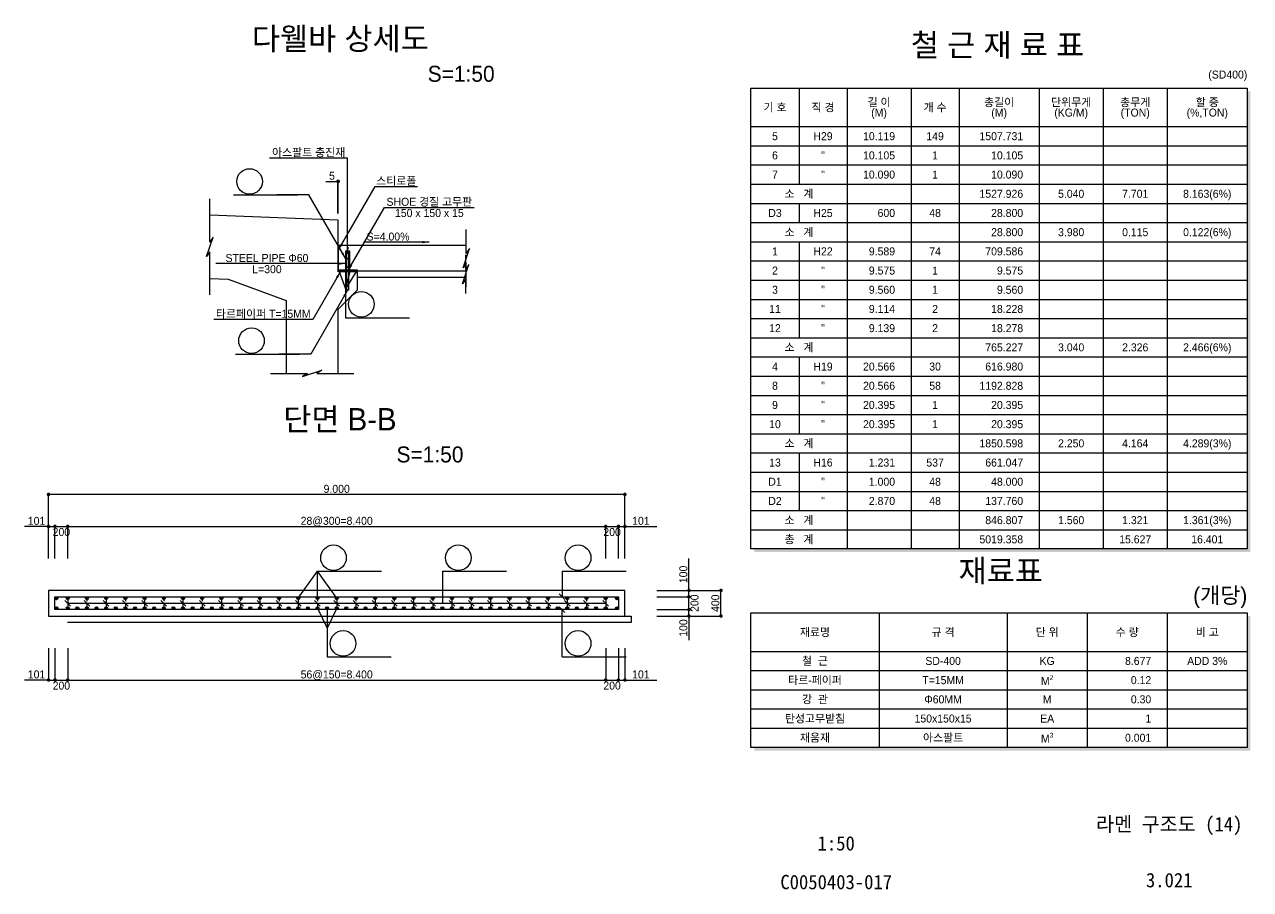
# Model space of a CAD drawing. Extents: x 2629709 to 3675628, y 1179 to 102095.
# Drawn here: x 3614028 to 3633172, y 1179 to 14695 of the extents above; entities that cross this region are included whole.
import ezdxf
from ezdxf.enums import TextEntityAlignment as Align

# ---------------------------------------------------------------- set-up
doc = ezdxf.new("R2010")
doc.units = 0
doc.header["$LTSCALE"] = 550
doc.header["$MEASUREMENT"] = 0
doc.linetypes.add('HIDDEN2', pattern=[0.1875, 0.125, -0.0625])
for name, color, linetype in [('CS-CONC-MAJR', 4, 'CONTINUOUS'), ('CS-CUTL', 1, 'CONTINUOUS'), ('CS-DIML', 1, 'CONTINUOUS'), ('CS-DIMT', 3, 'CONTINUOUS'), ('CS-MISC', 3, 'CONTINUOUS'), ('CS-RBAR-EREC', 6, 'CONTINUOUS'), ('CS-RBAR-MAJR', 6, 'CONTINUOUS'), ('CS-SYMB', 3, 'CONTINUOUS'), ('CS-SYMB-LIN3', 1, 'CONTINUOUS'), ('CS-TABL-LIN1', 4, 'CONTINUOUS'), ('CS-TABL-LIN2', 1, 'CONTINUOUS'), ('CS-TABL-TEX2', 3, 'CONTINUOUS'), ('CS-TEXT', 3, 'CONTINUOUS'), ('CZ-TEX1', 6, 'CONTINUOUS'), ('CZ-TEX2', 3, 'CONTINUOUS'), ('TITLE-TEXT', 7, 'CONTINUOUS')]:
    doc.layers.add(name, color=color, linetype=linetype)
doc.styles.add('A_STANDARD', font='Dotum.ttf')
doc.styles.add('TB_TEXT', font='DotumChe.ttf')

# ---------------------------------------------------------------- blocks, each defined once
blk = doc.blocks.new('CSBSEC1')
at = {"layer": 'CS-RBAR-MAJR', "const_width": 0.45}
blk.add_lwpolyline([(0.225, 0, 1), (-0.225, 0, 1)], format="xyb", close=True, dxfattribs=at)
at = {"layer": 'CS-RBAR-MAJR'}
blk.add_circle((0, 0), 0.45, dxfattribs=at)
blk = doc.blocks.new('CSBNUM1')
at = {"layer": 'CS-SYMB-LIN3'}
blk.add_line((0, 0), (20, 0), dxfattribs=at)
blk.add_circle((5, 4.2), 4, dxfattribs=at)
at = {"layer": 'CS-TEXT', "style": 'A_STANDARD', "flags": 1}
blk.add_attdef('RB_NO', text='', height=2.5, dxfattribs=at).set_placement((5, 4.2), align=Align.MIDDLE)
for tag, p in [('RB_DIA', (11.5, 1.5)), ('RB_LEN', (1.739, -3.958874))]:
    blk.add_attdef(tag, p, '', height=2.5, dxfattribs=at)
blk = doc.blocks.new('CXLEATK')
at = {"layer": 'CS-MISC'}
blk.add_line((-0.883885, 0.883882), (0.883882, -0.883882), dxfattribs=at)
blk = doc.blocks.new('CXDIMDT2')
at = {"layer": 'CS-MISC', "const_width": 0.5}
blk.add_lwpolyline([(0.25, 0, 1), (-0.25, 0, 1)], format="xyb", close=True, dxfattribs=at)

msp = doc.modelspace()

# ---------------------------------------------------------------- linework, layer by layer
at = {"layer": 'CS-CONC-MAJR'}
for p, q in [((3616922, 11720), (3618118, 11675)), ((3618118, 11675), (3618922, 11644)), ((3618922, 11644), (3618922, 10844)), ((3618927, 11244), (3618922, 11244)), ((3618922, 11244), (3618922, 10844)), ((3618922, 11235), (3618927, 11240)), ((3618922, 11207), (3618927, 11212)), ((3618922, 11178), (3618927, 11183)), ((3618922, 11150), (3618927, 11155)), ((3618922, 11122), (3618927, 11127)), ((3618927, 11244), (3618927, 10844)), ((3620927, 11244), (3618927, 11244)), ((3618927, 10844), (3618927, 11244)), ((3619044, 11159), (3619104, 11159)), ((3619044, 10859), (3619044, 11159)), ((3619104, 11159), (3619104, 10859)), ((3618922, 11094), (3618927, 11099)), ((3618922, 11065), (3618927, 11070)), ((3618922, 11037), (3618927, 11042)), ((3618922, 11009), (3618927, 11014)), ((3618922, 10980), (3618927, 10985)), ((3618922, 10952), (3618927, 10957)), ((3618922, 10924), (3618927, 10929)), ((3618922, 10896), (3618927, 10901)), ((3618922, 10867), (3618927, 10872)), ((3618922, 10844), (3619223, 10844)), ((3618922, 10844), (3618927, 10844)), ((3618927, 10859), (3619044, 10859)), ((3618927, 10844), (3618927, 10859)), ((3618927, 10844), (3620927, 10844)), ((3618927, 10844), (3620917, 10844)), ((3618927, 10844), (3618999, 10844)), ((3618927, 10829), (3618927, 10844)), ((3619222, 10844), (3618927, 10844)), ((3618931, 10829), (3618927, 10833)), ((3618999, 10829), (3618927, 10829)), ((3618952, 10829), (3618937, 10844)), ((3618973, 10829), (3618958, 10844)), ((3618993, 10829), (3618978, 10844)), ((3618999, 10829), (3618999, 10844)), ((3618999, 10844), (3619149, 10844)), ((3618999, 10844), (3618999, 10829)), ((3619149, 10829), (3618999, 10829)), ((3619104, 10859), (3619222, 10859)), ((3619149, 10844), (3619149, 10829)), ((3619149, 10844), (3619222, 10844)), ((3619149, 10829), (3619149, 10844)), ((3619153, 10829), (3619149, 10833)), ((3619222, 10829), (3619149, 10829)), ((3619174, 10829), (3619159, 10844)), ((3619195, 10829), (3619180, 10844)), ((3619216, 10829), (3619201, 10844)), ((3619222, 10859), (3619222, 10844)), ((3619222, 10844), (3619222, 10829)), ((3620917, 10744), (3619222, 10744)), ((3619223, 10844), (3619223, 10544)), ((3617213, 10709), (3616922, 10720)), ((3618118, 10375), (3617213, 10709)), ((3619223, 10544), (3618922, 10244)), ((3618118, 9244), (3618118, 10375)), ((3618922, 10244), (3618922, 9244)), ((3623403, 5852), (3614403, 5852)), ((3614403, 5852), (3614403, 5452)), ((3623403, 5452), (3623403, 5852)), ((3614403, 5452), (3623403, 5452)), ((3614403, 5452), (3623503, 5452)), ((3623503, 5452), (3623503, 5352)), ((3623503, 5352), (3614698, 5352))]:
    msp.add_line(p, q, dxfattribs=at)
at = {"layer": 'CS-CUTL'}
for p, q in [((3616922, 11295), (3616922, 11970)), ((3620927, 11119), (3620927, 11494)), ((3616872, 11070), (3616972, 11370)), ((3616972, 11370), (3616922, 11295)), ((3616922, 11145), (3616872, 11070)), ((3616922, 10470), (3616922, 11145)), ((3620877, 10894), (3620977, 11194)), ((3620977, 11194), (3620927, 11119)), ((3620867, 10644), (3620967, 10944)), ((3620927, 10969), (3620877, 10894)), ((3620917, 10869), (3620917, 11094)), ((3620967, 10944), (3620917, 10869)), ((3620927, 10594), (3620927, 10969)), ((3620917, 10719), (3620867, 10644)), ((3620917, 10494), (3620917, 10719)), ((3617868, 9244), (3618445, 9244)), ((3618370, 9194), (3618670, 9294)), ((3618445, 9244), (3618370, 9194)), ((3618670, 9294), (3618595, 9244)), ((3618595, 9244), (3619172, 9244))]:
    msp.add_line(p, q, dxfattribs=at)
at = {"layer": 'CS-DIML'}
for p, q in [((3619074, 12609), (3617856, 12609)), ((3619074, 11109), (3619074, 12609)), ((3618922, 11744), (3618922, 12269)), ((3618927, 11744), (3618927, 12269)), ((3618734, 12244), (3618922, 12244)), ((3618922, 12244), (3618927, 12244)), ((3618924, 11164), (3619502, 12164)), ((3619502, 12164), (3620167, 12164)), ((3618467, 12032), (3617967, 12032)), ((3618293, 12032), (3618294, 12032)), ((3619044, 11032), (3618467, 12032)), ((3619074, 10837), (3619652, 11837)), ((3619652, 11837), (3621049, 11837)), ((3620061, 11294), (3619349, 11294)), ((3620349, 11294), (3620061, 11294)), ((3618611, 10959), (3617018, 10959)), ((3619044, 10959), (3618611, 10959)), ((3618963, 10837), (3618530, 10087)), ((3618934, 10851), (3619038, 10563)), ((3619038, 10851), (3619038, 10563)), ((3619111, 10851), (3619038, 10563)), ((3619215, 10851), (3619038, 10563)), ((3619074, 10544), (3618497, 9544)), ((3619038, 10563), (3619038, 10113)), ((3618530, 10087), (3616984, 10087)), ((3618497, 9544), (3617997, 9544)), ((3618323, 9544), (3618324, 9544)), ((3614403, 6852), (3614403, 7377)), ((3623403, 7352), (3614403, 7352)), ((3623403, 6852), (3623403, 7377)), ((3614403, 6852), (3614028, 6852)), ((3614403, 6352), (3614403, 6877)), ((3614403, 6852), (3614504, 6852)), ((3614504, 6352), (3614504, 6877)), ((3614504, 6852), (3614703, 6852)), ((3614703, 6352), (3614703, 6877)), ((3614703, 6852), (3623103, 6852)), ((3623103, 6352), (3623103, 6877)), ((3623103, 6852), (3623303, 6852)), ((3623303, 6352), (3623303, 6877)), ((3623303, 6852), (3623403, 6852)), ((3623403, 6352), (3623403, 6877)), ((3623403, 6852), (3623903, 6852)), ((3624403, 5852), (3624403, 6352)), ((3624403, 5852), (3624403, 6352)), ((3618303, 5729), (3618603, 6152)), ((3618903, 5729), (3618603, 6152)), ((3618603, 5729), (3618603, 6152)), ((3620553, 6152), (3620553, 5652)), ((3622423, 6152), (3622423, 5752)), ((3623903, 5852), (3624428, 5852)), ((3623903, 5852), (3624428, 5852)), ((3623903, 5752), (3624428, 5752)), ((3623903, 5752), (3624428, 5752)), ((3624403, 5852), (3624928, 5852)), ((3624403, 5752), (3624403, 5852)), ((3624403, 5852), (3624928, 5852)), ((3624403, 5752), (3624403, 5852)), ((3624403, 5552), (3624403, 5752)), ((3624403, 5552), (3624403, 5752)), ((3624903, 5452), (3624903, 5852)), ((3624903, 5452), (3624903, 5852)), ((3614703, 5652), (3623103, 5652)), ((3618603, 5574), (3618753, 5264)), ((3618903, 5574), (3618753, 5264)), ((3618753, 5574), (3618753, 5264)), ((3622423, 4814), (3622423, 5552)), ((3623903, 5552), (3624428, 5552)), ((3623903, 5552), (3624428, 5552)), ((3623903, 5452), (3624428, 5452)), ((3623903, 5452), (3624428, 5452)), ((3624403, 5452), (3624403, 5552)), ((3624403, 5452), (3624403, 5552)), ((3624403, 5452), (3624928, 5452)), ((3624403, 5452), (3624403, 5077)), ((3624403, 5452), (3624928, 5452)), ((3624403, 5452), (3624403, 5077)), ((3618753, 5264), (3618753, 4814)), ((3614403, 4952), (3614403, 4427)), ((3614504, 4952), (3614504, 4427)), ((3614703, 4952), (3614703, 4427)), ((3623103, 4952), (3623103, 4427)), ((3623303, 4952), (3623303, 4427)), ((3623403, 4952), (3623403, 4427)), ((3614403, 4452), (3614028, 4452)), ((3614403, 4452), (3614504, 4452)), ((3614504, 4452), (3614703, 4452)), ((3614703, 4452), (3623103, 4452)), ((3623103, 4452), (3623303, 4452)), ((3623303, 4452), (3623403, 4452)), ((3623403, 4452), (3623903, 4452))]:
    msp.add_line(p, q, dxfattribs=at)
for points in [[(3620349, 11294), (3620239, 11276), (3620349, 11294), (3620239, 11312)], [(3618924, 11164), (3618995, 11250), (3618924, 11164), (3618963, 11268)], [(3619044, 11032), (3619005, 11137), (3619044, 11032), (3618973, 11118)], [(3619074, 11109), (3619093, 11219), (3619074, 11109), (3619056, 11219)], [(3619044, 10959), (3618934, 10977), (3619044, 10959), (3618934, 10941)], [(3619074, 10837), (3619145, 10923), (3619074, 10837), (3619113, 10941)], [(3618963, 10837), (3618892, 10750), (3618963, 10837), (3618924, 10732)], [(3619074, 10544), (3619003, 10458), (3619074, 10544), (3619035, 10440)]]:
    msp.add_solid(points, dxfattribs=at)
at = {"layer": 'CS-RBAR-EREC', "linetype": 'Continuous'}
for p, q in [((3614703, 5752), (3614703, 5552)), ((3615303, 5752), (3615303, 5552)), ((3615903, 5752), (3615903, 5552)), ((3616503, 5752), (3616503, 5552)), ((3617103, 5752), (3617103, 5552)), ((3617703, 5752), (3617703, 5552)), ((3618303, 5752), (3618303, 5552)), ((3618903, 5752), (3618903, 5552)), ((3619503, 5752), (3619503, 5552)), ((3620103, 5752), (3620103, 5552)), ((3620703, 5752), (3620703, 5552)), ((3621303, 5752), (3621303, 5552)), ((3621903, 5752), (3621903, 5552)), ((3622503, 5752), (3622503, 5552)), ((3623103, 5752), (3623103, 5552))]:
    msp.add_line(p, q, dxfattribs=at)
at = {"layer": 'CS-RBAR-EREC', "linetype": 'HIDDEN2'}
for p, q in [((3615003, 5752), (3615003, 5552)), ((3615603, 5752), (3615603, 5552)), ((3616203, 5752), (3616203, 5552)), ((3616803, 5752), (3616803, 5552)), ((3617403, 5752), (3617403, 5552)), ((3618003, 5752), (3618003, 5552)), ((3618603, 5752), (3618603, 5552)), ((3619203, 5752), (3619203, 5552)), ((3619803, 5752), (3619803, 5552)), ((3620403, 5752), (3620403, 5552)), ((3621003, 5752), (3621003, 5552)), ((3621603, 5752), (3621603, 5552)), ((3622203, 5752), (3622203, 5552)), ((3622803, 5752), (3622803, 5552))]:
    msp.add_line(p, q, dxfattribs=at)
at = {"layer": 'CS-RBAR-MAJR'}
for p, q in [((3619062, 11144), (3619087, 11144)), ((3619062, 10844), (3619062, 11144)), ((3619087, 11144), (3619087, 10844)), ((3619044, 11047), (3619104, 11037)), ((3619044, 11045), (3619104, 11035)), ((3619044, 11043), (3619104, 11033)), ((3619044, 11041), (3619104, 11031)), ((3619044, 11039), (3619104, 11029)), ((3619044, 10917), (3619104, 10907)), ((3619044, 10915), (3619104, 10905)), ((3619044, 10913), (3619104, 10903)), ((3619044, 10911), (3619104, 10901)), ((3619044, 10909), (3619104, 10899)), ((3619062, 10544), (3619062, 10844)), ((3619087, 10844), (3619087, 10544)), ((3619087, 10544), (3619062, 10544)), ((3614504, 5752), (3623303, 5752)), ((3614504, 5552), (3614504, 5752)), ((3623303, 5752), (3623303, 5552)), ((3623303, 5552), (3614504, 5552))]:
    msp.add_line(p, q, dxfattribs=at)
at = {"layer": 'CS-TABL-LIN1'}
for points in [[(3625372, 13700), (3633122, 13700), (3633122, 6500), (3625372, 6500)], [(3625372, 5500), (3633122, 5500), (3633122, 3400), (3625372, 3400)]]:
    msp.add_lwpolyline(points, close=True, dxfattribs=at)
for points in [[(3633122, 13650), (3633172, 13650), (3633122, 6500), (3633172, 6500)], [(3625422, 6500), (3633172, 6500), (3625422, 6450), (3633172, 6450)], [(3633122, 5450), (3633172, 5450), (3633122, 3400), (3633172, 3400)], [(3625422, 3400), (3633172, 3400), (3625422, 3350), (3633172, 3350)]]:
    msp.add_solid(points, dxfattribs=at)
at = {"layer": 'CS-TABL-LIN2'}
for p, q in [((3626122, 13700), (3626122, 12200)), ((3626872, 13700), (3626872, 6500)), ((3627872, 13700), (3627872, 6500)), ((3628622, 13700), (3628622, 6500)), ((3629872, 13700), (3629872, 6500)), ((3630872, 13700), (3630872, 6500)), ((3631872, 13700), (3631872, 6500)), ((3625372, 13100), (3633122, 13100)), ((3625372, 12800), (3633122, 12800)), ((3625372, 12500), (3633122, 12500)), ((3625372, 12200), (3633122, 12200)), ((3625372, 11900), (3633122, 11900)), ((3626122, 11900), (3626122, 11600)), ((3625372, 11600), (3633122, 11600)), ((3625372, 11300), (3633122, 11300)), ((3626122, 11300), (3626122, 9800)), ((3625372, 11000), (3633122, 11000)), ((3625372, 10700), (3633122, 10700)), ((3625372, 10400), (3633122, 10400)), ((3625372, 10100), (3633122, 10100)), ((3625372, 9800), (3633122, 9800)), ((3625372, 9500), (3633122, 9500)), ((3626122, 9500), (3626122, 8300)), ((3625372, 9200), (3633122, 9200)), ((3625372, 8900), (3633122, 8900)), ((3625372, 8600), (3633122, 8600)), ((3625372, 8300), (3633122, 8300)), ((3625372, 8000), (3633122, 8000)), ((3626122, 8000), (3626122, 7100)), ((3625372, 7700), (3633122, 7700)), ((3625372, 7400), (3633122, 7400)), ((3625372, 7100), (3633122, 7100)), ((3625372, 6800), (3633122, 6800)), ((3627372, 5500), (3627372, 3400)), ((3629372, 5500), (3629372, 3400)), ((3630622, 5500), (3630622, 3400)), ((3631872, 5500), (3631872, 3400)), ((3625372, 4900), (3633122, 4900)), ((3625372, 4600), (3633122, 4600)), ((3625372, 4300), (3633122, 4300)), ((3625372, 4000), (3633122, 4000)), ((3625372, 3700), (3633122, 3700))]:
    msp.add_line(p, q, dxfattribs=at)

# ---------------------------------------------------------------- block references
at = {"layer": 'CS-RBAR-MAJR'}
for name, p, xscale, yscale, zscale in [('CSBNUM1', (3617293, 12032), 50, 50, 50), ('CSBSEC1', (3618934, 10851), 15, 15, 15), ('CSBSEC1', (3619038, 10851), 15, 15, 15), ('CSBSEC1', (3619111, 10851), 15, 15, 15), ('CSBSEC1', (3619215, 10851), 15, 15, 15), ('CSBNUM1', (3619038, 10113), 50, 50, 50), ('CSBNUM1', (3617323, 9544), 50, 50, 50), ('CSBNUM1', (3618603, 6152), 50, 50, 50), ('CSBNUM1', (3620553, 6152), 50, 50, 50), ('CSBNUM1', (3622423, 6152), 50, 50, 50), ('CSBSEC1', (3614526, 5729), 50, 50, 50), ('CSBSEC1', (3614703, 5729), 50, 50, 50), ('CSBSEC1', (3615003, 5729), 50, 50, 50), ('CSBSEC1', (3615303, 5729), 50, 50, 50), ('CSBSEC1', (3615603, 5729), 50, 50, 50), ('CSBSEC1', (3615903, 5729), 50, 50, 50), ('CSBSEC1', (3616203, 5729), 50, 50, 50), ('CSBSEC1', (3616503, 5729), 50, 50, 50), ('CSBSEC1', (3616803, 5729), 50, 50, 50), ('CSBSEC1', (3617103, 5729), 50, 50, 50), ('CSBSEC1', (3617403, 5729), 50, 50, 50), ('CSBSEC1', (3617703, 5729), 50, 50, 50), ('CSBSEC1', (3618003, 5729), 50, 50, 50), ('CSBSEC1', (3618303, 5729), 50, 50, 50), ('CSBSEC1', (3618603, 5729), 50, 50, 50), ('CSBSEC1', (3618903, 5729), 50, 50, 50), ('CSBSEC1', (3619203, 5729), 50, 50, 50), ('CSBSEC1', (3619503, 5729), 50, 50, 50), ('CSBSEC1', (3619803, 5729), 50, 50, 50), ('CSBSEC1', (3620103, 5729), 50, 50, 50), ('CSBSEC1', (3620403, 5729), 50, 50, 50), ('CSBSEC1', (3620703, 5729), 50, 50, 50), ('CSBSEC1', (3621003, 5729), 50, 50, 50), ('CSBSEC1', (3621303, 5729), 50, 50, 50), ('CSBSEC1', (3621603, 5729), 50, 50, 50), ('CSBSEC1', (3621903, 5729), 50, 50, 50), ('CSBSEC1', (3622203, 5729), 50, 50, 50), ('CSBSEC1', (3622503, 5729), 50, 50, 50), ('CSBSEC1', (3622803, 5729), 50, 50, 50), ('CSBSEC1', (3623103, 5729), 50, 50, 50), ('CSBSEC1', (3623280, 5729), 50, 50, 50), ('CSBSEC1', (3614526, 5574), 50, 50, 50), ('CSBSEC1', (3614703, 5574), 50, 50, 50), ('CSBSEC1', (3614853, 5574), 50, 50, 50), ('CSBSEC1', (3615003, 5574), 50, 50, 50), ('CSBSEC1', (3615153, 5574), 50, 50, 50), ('CSBSEC1', (3615303, 5574), 50, 50, 50), ('CSBSEC1', (3615453, 5574), 50, 50, 50), ('CSBSEC1', (3615603, 5574), 50, 50, 50), ('CSBSEC1', (3615753, 5574), 50, 50, 50), ('CSBSEC1', (3615903, 5574), 50, 50, 50), ('CSBSEC1', (3616053, 5574), 50, 50, 50), ('CSBSEC1', (3616203, 5574), 50, 50, 50), ('CSBSEC1', (3616353, 5574), 50, 50, 50), ('CSBSEC1', (3616503, 5574), 50, 50, 50), ('CSBSEC1', (3616653, 5574), 50, 50, 50), ('CSBSEC1', (3616803, 5574), 50, 50, 50), ('CSBSEC1', (3616953, 5574), 50, 50, 50), ('CSBSEC1', (3617103, 5574), 50, 50, 50), ('CSBSEC1', (3617253, 5574), 50, 50, 50), ('CSBSEC1', (3617403, 5574), 50, 50, 50), ('CSBSEC1', (3617553, 5574), 50, 50, 50), ('CSBSEC1', (3617703, 5574), 50, 50, 50), ('CSBSEC1', (3617853, 5574), 50, 50, 50), ('CSBSEC1', (3618003, 5574), 50, 50, 50), ('CSBSEC1', (3618153, 5574), 50, 50, 50), ('CSBSEC1', (3618303, 5574), 50, 50, 50), ('CSBSEC1', (3618453, 5574), 50, 50, 50), ('CSBSEC1', (3618603, 5574), 50, 50, 50), ('CSBSEC1', (3618753, 5574), 50, 50, 50), ('CSBSEC1', (3618903, 5574), 50, 50, 50), ('CSBSEC1', (3619053, 5574), 50, 50, 50), ('CSBSEC1', (3619203, 5574), 50, 50, 50), ('CSBSEC1', (3619353, 5574), 50, 50, 50), ('CSBSEC1', (3619503, 5574), 50, 50, 50), ('CSBSEC1', (3619653, 5574), 50, 50, 50), ('CSBSEC1', (3619803, 5574), 50, 50, 50), ('CSBSEC1', (3619953, 5574), 50, 50, 50), ('CSBSEC1', (3620103, 5574), 50, 50, 50), ('CSBSEC1', (3620253, 5574), 50, 50, 50), ('CSBSEC1', (3620403, 5574), 50, 50, 50), ('CSBSEC1', (3620553, 5574), 50, 50, 50), ('CSBSEC1', (3620703, 5574), 50, 50, 50), ('CSBSEC1', (3620853, 5574), 50, 50, 50), ('CSBSEC1', (3621003, 5574), 50, 50, 50), ('CSBSEC1', (3621153, 5574), 50, 50, 50), ('CSBSEC1', (3621303, 5574), 50, 50, 50), ('CSBSEC1', (3621453, 5574), 50, 50, 50), ('CSBSEC1', (3621603, 5574), 50, 50, 50), ('CSBSEC1', (3621753, 5574), 50, 50, 50), ('CSBSEC1', (3621903, 5574), 50, 50, 50), ('CSBSEC1', (3622053, 5574), 50, 50, 50), ('CSBSEC1', (3622203, 5574), 50, 50, 50), ('CSBSEC1', (3622353, 5574), 50, 50, 50), ('CSBSEC1', (3622503, 5574), 50, 50, 50), ('CSBSEC1', (3622653, 5574), 50, 50, 50), ('CSBSEC1', (3622803, 5574), 50, 50, 50), ('CSBSEC1', (3622953, 5574), 50, 50, 50), ('CSBSEC1', (3623103, 5574), 50, 50, 50), ('CSBSEC1', (3623280, 5574), 50, 50, 50), ('CSBNUM1', (3618753, 4814), 50, 50, 50), ('CSBNUM1', (3622423, 4814), 50, 50, 50)]:
    msp.add_blockref(name, p, dxfattribs=dict(at, xscale=xscale, yscale=yscale, zscale=zscale))
at = {"layer": 'CS-SYMB'}
for name, p, xscale, yscale, zscale, rotation in [('CXDIMDT2', (3618922, 12244), 55, 55, 55, 90), ('CXDIMDT2', (3618927, 12244), 55, 55, 55, 90), ('CXDIMDT2', (3614403, 7352), 55, 55, 55, 90), ('CXDIMDT2', (3623403, 7352), 55, 55, 55, 90), ('CXDIMDT2', (3614403, 6852), 55, 55, 55, 90), ('CXDIMDT2', (3614504, 6852), 55, 55, 55, 90), ('CXDIMDT2', (3614504, 6852), 55, 55, 55, 90), ('CXDIMDT2', (3614703, 6852), 55, 55, 55, 90), ('CXDIMDT2', (3614703, 6852), 55, 55, 55, 90), ('CXDIMDT2', (3623103, 6852), 55, 55, 55, 90), ('CXDIMDT2', (3623103, 6852), 55, 55, 55, 90), ('CXDIMDT2', (3623303, 6852), 55, 55, 55, 90), ('CXDIMDT2', (3623303, 6852), 55, 55, 55, 90), ('CXDIMDT2', (3623403, 6852), 55, 55, 55, 90), ('CXDIMDT2', (3623403, 6852), 55, 55, 55, 90), ('CXDIMDT2', (3624403, 5852), 55, 55, 55, 90), ('CXDIMDT2', (3624403, 5852), 55, 55, 55, 90), ('CXDIMDT2', (3624403, 5852), 55, 55, 55, 90), ('CXDIMDT2', (3624403, 5852), 55, 55, 55, 90), ('CXDIMDT2', (3624403, 5752), 55, 55, 55, 90), ('CXDIMDT2', (3624403, 5752), 55, 55, 55, 90), ('CXDIMDT2', (3624403, 5752), 55, 55, 55, 90), ('CXDIMDT2', (3624403, 5752), 55, 55, 55, 90), ('CXDIMDT2', (3624903, 5852), 55, 55, 55, 90), ('CXDIMDT2', (3624903, 5852), 55, 55, 55, 90), ('CXLEATK', (3614703, 5652), 50, 50, 50, 180), ('CXLEATK', (3615003, 5652), 50, 50, 50, 180), ('CXLEATK', (3615303, 5652), 50, 50, 50, 180), ('CXLEATK', (3615603, 5652), 50, 50, 50, 180), ('CXLEATK', (3615903, 5652), 50, 50, 50, 180), ('CXLEATK', (3616203, 5652), 50, 50, 50, 180), ('CXLEATK', (3616503, 5652), 50, 50, 50, 180), ('CXLEATK', (3616803, 5652), 50, 50, 50, 180), ('CXLEATK', (3617103, 5652), 50, 50, 50, 180), ('CXLEATK', (3617403, 5652), 50, 50, 50, 180), ('CXLEATK', (3617703, 5652), 50, 50, 50, 180), ('CXLEATK', (3618003, 5652), 50, 50, 50, 180), ('CXLEATK', (3618303, 5652), 50, 50, 50, 180), ('CXLEATK', (3618603, 5652), 50, 50, 50, 180), ('CXLEATK', (3618903, 5652), 50, 50, 50, 180), ('CXLEATK', (3619203, 5652), 50, 50, 50, 180), ('CXLEATK', (3619503, 5652), 50, 50, 50, 180), ('CXLEATK', (3619803, 5652), 50, 50, 50, 180), ('CXLEATK', (3620103, 5652), 50, 50, 50, 180), ('CXLEATK', (3620403, 5652), 50, 50, 50, 180), ('CXLEATK', (3620703, 5652), 50, 50, 50, 180), ('CXLEATK', (3621003, 5652), 50, 50, 50, 180), ('CXLEATK', (3621303, 5652), 50, 50, 50, 180), ('CXLEATK', (3621603, 5652), 50, 50, 50, 180), ('CXLEATK', (3621903, 5652), 50, 50, 50, 180), ('CXLEATK', (3622203, 5652), 50, 50, 50, 180), ('CXLEATK', (3622503, 5652), 50, 50, 50, 180), ('CXLEATK', (3622803, 5652), 50, 50, 50, 180), ('CXLEATK', (3623103, 5652), 50, 50, 50, 180), ('CXDIMDT2', (3624403, 5552), 55, 55, 55, 90), ('CXDIMDT2', (3624403, 5552), 55, 55, 55, 90), ('CXDIMDT2', (3624403, 5552), 55, 55, 55, 90), ('CXDIMDT2', (3624403, 5552), 55, 55, 55, 90), ('CXDIMDT2', (3624403, 5452), 55, 55, 55, 90), ('CXDIMDT2', (3624403, 5452), 55, 55, 55, 90), ('CXDIMDT2', (3624903, 5452), 55, 55, 55, 90), ('CXDIMDT2', (3624903, 5452), 55, 55, 55, 90), ('CXDIMDT2', (3614403, 4452), 55, 55, 55, 90), ('CXDIMDT2', (3614504, 4452), 55, 55, 55, 90), ('CXDIMDT2', (3614504, 4452), 55, 55, 55, 90), ('CXDIMDT2', (3614703, 4452), 55, 55, 55, 90), ('CXDIMDT2', (3614703, 4452), 55, 55, 55, 90), ('CXDIMDT2', (3623103, 4452), 55, 55, 55, 90), ('CXDIMDT2', (3623103, 4452), 55, 55, 55, 90), ('CXDIMDT2', (3623303, 4452), 55, 55, 55, 90), ('CXDIMDT2', (3623303, 4452), 55, 55, 55, 90), ('CXDIMDT2', (3623403, 4452), 55, 55, 55, 90), ('CXDIMDT2', (3623403, 4452), 55, 55, 55, 90)]:
    msp.add_blockref(name, p, dxfattribs=dict(at, xscale=xscale, yscale=yscale, zscale=zscale, rotation=rotation))
at = {"layer": 'CS-SYMB', "xscale": 50, "yscale": 50, "zscale": 50}
for p in [(3622423, 5752), (3622423, 5552)]:
    msp.add_blockref('CXLEATK', p, dxfattribs=at)

# ---------------------------------------------------------------- texts
at = {"layer": 'CS-DIMT', "style": 'A_STANDARD'}
for s, p in [('아스팔트 충진재', (3618465, 12634)), ('스티로폴', (3619834, 12189)), ('SHOE 경질 고무판', (3620350, 11862)), ('S=4.00%', (3619705, 11319)), ('STEEL PIPE Φ60', (3617814, 10984)), ('타르페이퍼 T=15MM', (3617757, 10112)), ('9.000', (3618903, 7377)), ('101', (3614216, 6877)), ('28@300=8.400', (3618903, 6877)), ('101', (3623653, 6877)), ('101', (3614216, 4477)), ('56@150=8.400', (3618903, 4477)), ('101', (3623653, 4477))]:
    msp.add_text(s, height=125, dxfattribs=at).set_placement(p, align=Align.CENTER)
msp.add_text('5', height=125, dxfattribs=at).set_placement((3618784, 12269))
for s, p in [('150 x 150 x 15', (3620350, 11812)), ('L=300', (3617814, 10934)), ('200', (3614604, 6827)), ('200', (3623203, 6827)), ('200', (3614604, 4427)), ('200', (3623203, 4427))]:
    msp.add_text(s, height=125, dxfattribs=at).set_placement(p, align=Align.TOP_CENTER)
for s, p in [('100', (3624378, 6102)), ('100', (3624378, 6102)), ('400', (3624878, 5652)), ('400', (3624878, 5652)), ('100', (3624378, 5264)), ('100', (3624378, 5264))]:
    msp.add_text(s, height=125, rotation=90, dxfattribs=at).set_placement(p, align=Align.CENTER)
msp.add_text('200', height=125, rotation=90, dxfattribs=at).set_placement((3624428, 5652), align=Align.TOP_CENTER)
msp.add_text('200', height=125, rotation=90, dxfattribs=at).set_placement((3624428, 5652), align=Align.TOP_CENTER)
at = {"layer": 'CS-TABL-TEX2', "style": 'A_STANDARD'}
msp.add_text('(SD400)', height=125, dxfattribs=at).set_placement((3633122, 13850), align=Align.RIGHT)
for s, p in [('기 호', (3625747, 13400)), ('직 경', (3626497, 13400)), ('길 이', (3627372, 13481)), ('개 수', (3628247, 13400)), ('총길이', (3629247, 13481)), ('단위무게', (3630372, 13481)), ('총무게', (3631372, 13481)), ('할 증', (3632497, 13481)), ('(M)', (3627372, 13319)), ('(M)', (3629247, 13319)), ('(KG/M)', (3630372, 13319)), ('(TON)', (3631372, 13319)), ('(%,TON)', (3632497, 13319)), ('5', (3625747, 12950)), ('H29', (3626497, 12950)), ('149', (3628247, 12950)), ('6', (3625747, 12650)), ('"', (3626497, 12650)), ('1', (3628247, 12650)), ('7', (3625747, 12350)), ('"', (3626497, 12350)), ('1', (3628247, 12350)), ('소   계', (3626122, 12050)), ('5.040', (3630372, 12050)), ('7.701', (3631372, 12050)), ('8.163(6%)', (3632497, 12050)), ('D3', (3625747, 11750)), ('H25', (3626497, 11750)), ('48', (3628247, 11750)), ('소   계', (3626122, 11450)), ('3.980', (3630372, 11450)), ('0.115', (3631372, 11450)), ('0.122(6%)', (3632497, 11450)), ('1', (3625747, 11150)), ('H22', (3626497, 11150)), ('74', (3628247, 11150)), ('2', (3625747, 10850)), ('"', (3626497, 10850)), ('1', (3628247, 10850)), ('3', (3625747, 10550)), ('"', (3626497, 10550)), ('1', (3628247, 10550)), ('11', (3625747, 10250)), ('"', (3626497, 10250)), ('2', (3628247, 10250)), ('12', (3625747, 9950)), ('"', (3626497, 9950)), ('2', (3628247, 9950)), ('소   계', (3626122, 9650)), ('3.040', (3630372, 9650)), ('2.326', (3631372, 9650)), ('2.466(6%)', (3632497, 9650)), ('4', (3625747, 9350)), ('H19', (3626497, 9350)), ('30', (3628247, 9350)), ('8', (3625747, 9050)), ('"', (3626497, 9050)), ('58', (3628247, 9050)), ('9', (3625747, 8750)), ('"', (3626497, 8750)), ('1', (3628247, 8750)), ('10', (3625747, 8450)), ('"', (3626497, 8450)), ('1', (3628247, 8450)), ('소   계', (3626122, 8150)), ('2.250', (3630372, 8150)), ('4.164', (3631372, 8150)), ('4.289(3%)', (3632497, 8150)), ('13', (3625747, 7850)), ('H16', (3626497, 7850)), ('537', (3628247, 7850)), ('D1', (3625747, 7550)), ('"', (3626497, 7550)), ('48', (3628247, 7550)), ('D2', (3625747, 7250)), ('"', (3626497, 7250)), ('48', (3628247, 7250)), ('소   계', (3626122, 6950)), ('1.560', (3630372, 6950)), ('1.321', (3631372, 6950)), ('1.361(3%)', (3632497, 6950)), ('총   계', (3626122, 6650)), ('15.627', (3631372, 6650)), ('16.401', (3632497, 6650)), ('재료명', (3626372, 5200)), ('규 격', (3628372, 5200)), ('단 위', (3629997, 5200)), ('수 량', (3631247, 5200)), ('비 고', (3632497, 5200)), ('철  근', (3626372, 4750)), ('SD-400', (3628372, 4750)), ('KG', (3629997, 4750)), ('ADD 3%', (3632497, 4750)), ('타르-페이퍼', (3626372, 4450)), ('T=15MM', (3628372, 4450)), ('강  관', (3626372, 4150)), ('Φ60MM', (3628372, 4150)), ('M', (3629997, 4150)), ('탄성고무받침', (3626372, 3850)), ('150x150x15', (3628372, 3850)), ('EA', (3629997, 3850)), ('채움재', (3626372, 3550)), ('아스팔트', (3628372, 3550))]:
    msp.add_text(s, height=125, dxfattribs=at).set_placement(p, align=Align.MIDDLE_CENTER)
for s, p in [('10.119', (3627622, 12950)), ('1507.731', (3629622, 12950)), ('10.105', (3627622, 12650)), ('10.105', (3629622, 12650)), ('10.090', (3627622, 12350)), ('10.090', (3629622, 12350)), ('1527.926', (3629622, 12050)), ('600', (3627622, 11750)), ('28.800', (3629622, 11750)), ('28.800', (3629622, 11450)), ('9.589', (3627622, 11150)), ('709.586', (3629622, 11150)), ('9.575', (3627622, 10850)), ('9.575', (3629622, 10850)), ('9.560', (3627622, 10550)), ('9.560', (3629622, 10550)), ('9.114', (3627622, 10250)), ('18.228', (3629622, 10250)), ('9.139', (3627622, 9950)), ('18.278', (3629622, 9950)), ('765.227', (3629622, 9650)), ('20.566', (3627622, 9350)), ('616.980', (3629622, 9350)), ('20.566', (3627622, 9050)), ('1192.828', (3629622, 9050)), ('20.395', (3627622, 8750)), ('20.395', (3629622, 8750)), ('20.395', (3627622, 8450)), ('20.395', (3629622, 8450)), ('1850.598', (3629622, 8150)), ('1.231', (3627622, 7850)), ('661.047', (3629622, 7850)), ('1.000', (3627622, 7550)), ('48.000', (3629622, 7550)), ('2.870', (3627622, 7250)), ('137.760', (3629622, 7250)), ('846.807', (3629622, 6950)), ('5019.358', (3629622, 6650)), ('8.677', (3631622, 4750)), ('0.12', (3631622, 4450)), ('0.30', (3631622, 4150)), ('1', (3631622, 3850)), ('0.001', (3631622, 3550))]:
    msp.add_text(s, height=125, dxfattribs=at).set_placement(p, align=Align.MIDDLE_RIGHT)
at = {"layer": 'CS-TABL-TEX2', "char_height": 125, "attachment_point": 5, "style": 'A_STANDARD'}
for s, insert in [('\\A1;\\A1;M{\\H0.6x;\\S2^;}', (3629997, 4450)), ('\\A1;\\A1;M{\\H0.6x;\\S3^;}', (3629997, 3550))]:
    msp.add_mtext(s, dxfattribs=dict(at, insert=insert))
at = {"layer": 'CZ-TEX1', "style": 'A_STANDARD'}
for s, p in [('다웰바 상세도', (3618960, 14300)), ('철 근 재 료 표', (3629222, 14200)), ('단면 B-B', (3618953, 8352)), ('재료표', (3629272, 5982))]:
    msp.add_text(s, height=350, dxfattribs=at).set_placement(p, align=Align.CENTER)
at = {"layer": 'CZ-TEX2', "style": 'A_STANDARD'}
for p in [(3620324, 13800), (3619837, 7852)]:
    msp.add_text('S=1:50', height=250, dxfattribs=at).set_placement(p)
msp.add_text('(개당)', height=250, dxfattribs=at).set_placement((3633122, 5650), align=Align.RIGHT)
at = {"layer": 'TITLE-TEXT', "style": 'TB_TEXT'}
for s, p in [('라멘 구조도 (14)', (3631903, 2200)), ('1:50', (3626703, 1900)), ('C0050403-017', (3626703, 1295)), ('3.021', (3631903, 1325))]:
    msp.add_text(s, height=225, dxfattribs=at).set_placement(p, align=Align.MIDDLE_CENTER)

doc.saveas('drawing.dxf')
